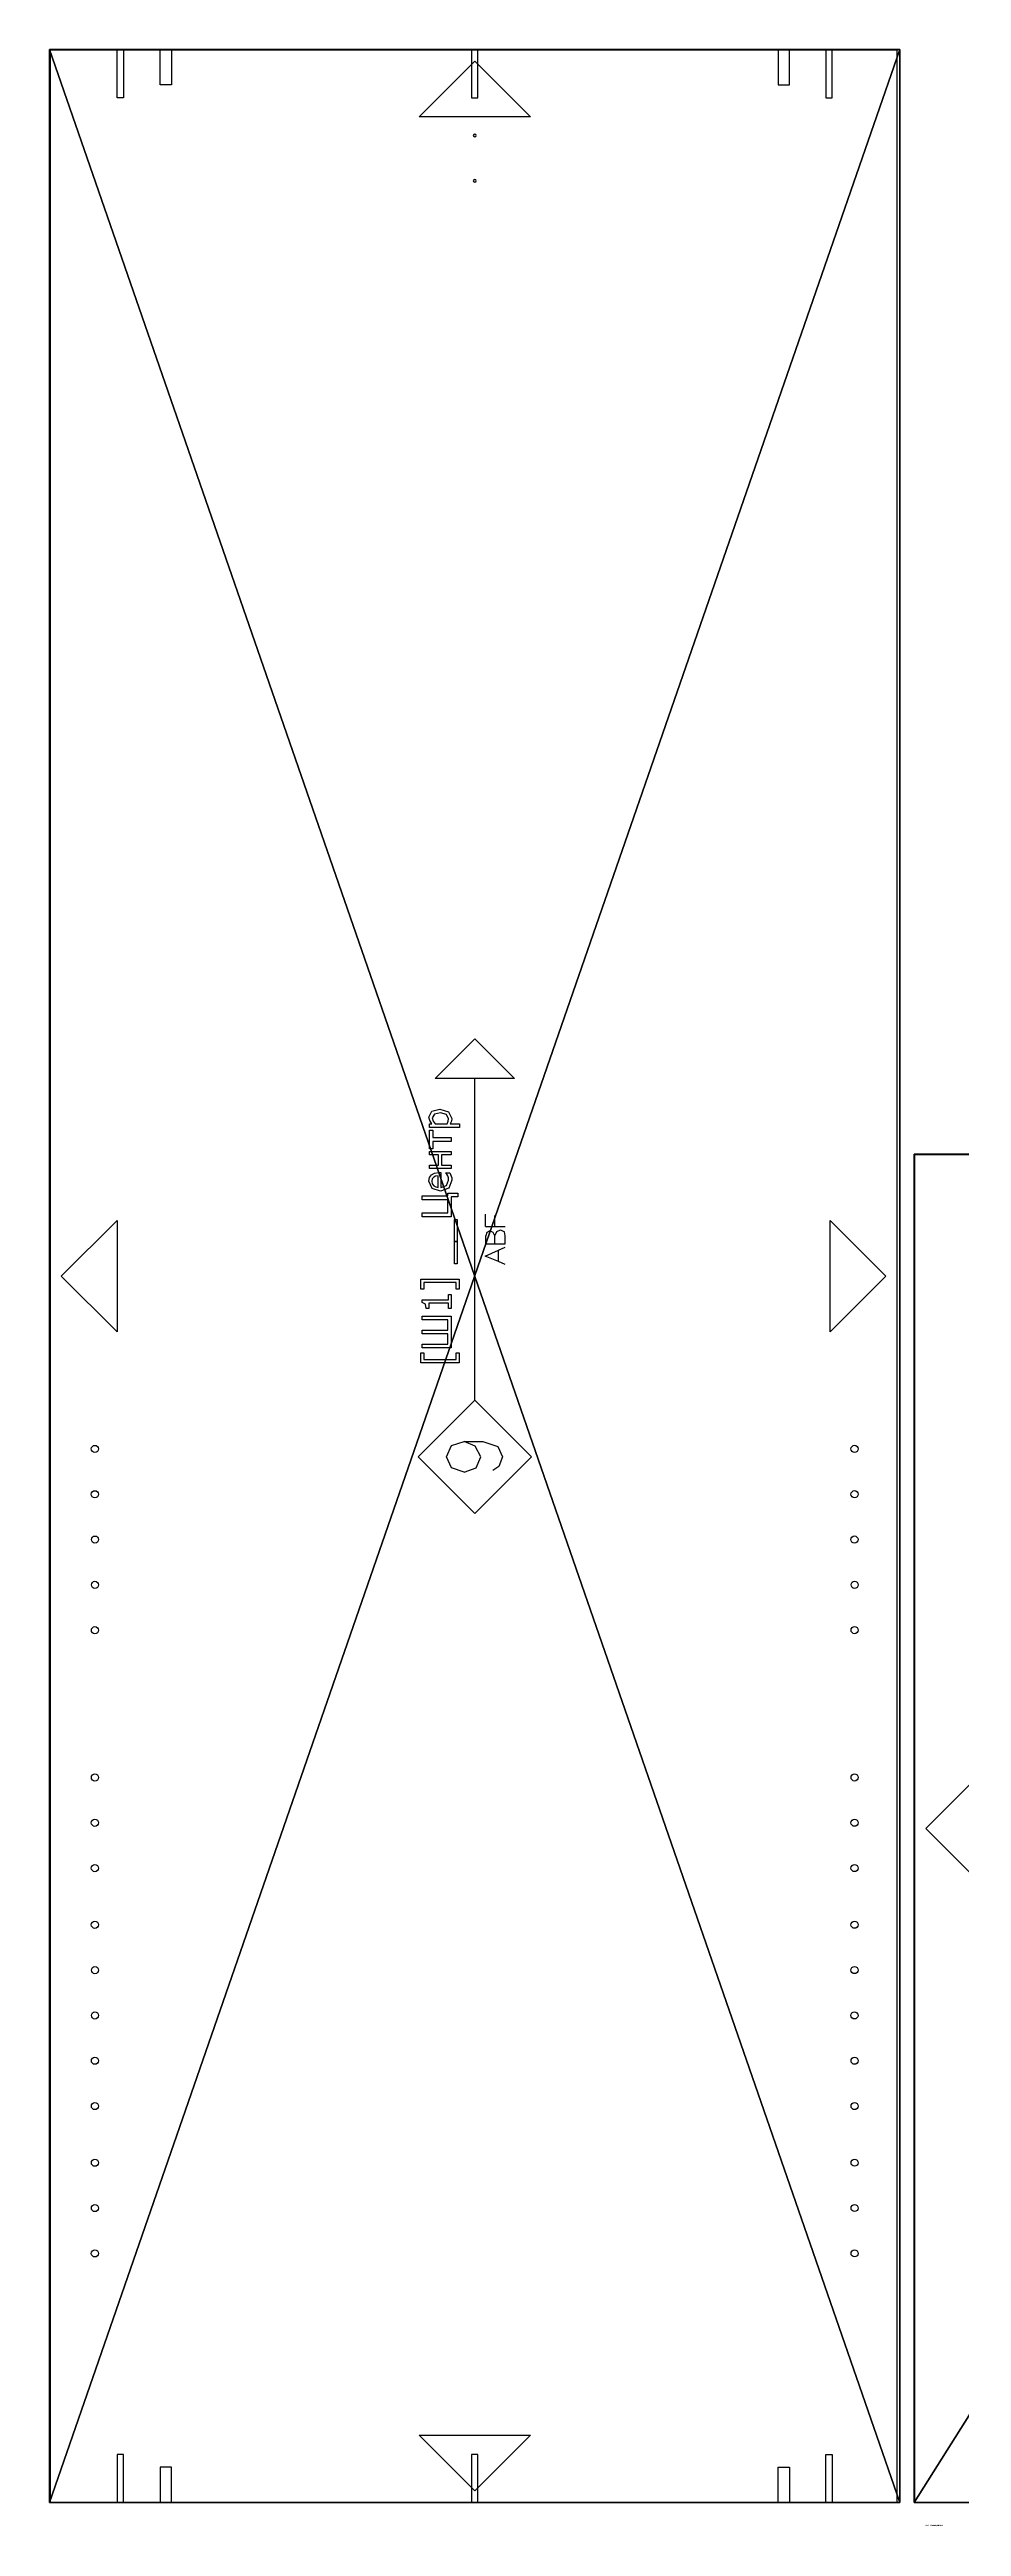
# Model space of a CAD drawing. Header units: millimetres. Extents: x -53597 to 18, y -2458 to 2097.
# Drawn here: x -7786 to -7143, y -17 to 1732 of the extents above; entities that cross this region are included whole.
import ezdxf

# ---------------------------------------------------------------- set-up
doc = ezdxf.new("R2010")
doc.units = ezdxf.units.MM
doc.header["$LTSCALE"] = 25.4
doc.layers.get('0').update_dxf_attribs({"true_color": 0xffffff})
for name, color, linetype, true_color in [('ABF_cuttingLines', 32, 'Continuous', 0xcc6600), ('ABF_D2.0_DEPTH10', 134, 'Continuous', 0x009987), ('ABF_D5.0_DEPTH8', 252, 'Continuous', 0x777799), ('ABF_edgeBanding', 32, 'Continuous', 0xcc5400), ('ABF_Label', 253, 'Continuous', 0x9999cc), ('DSIDE-4.5', 190, 'Continuous', 0x9900ff), ('DSIDE-8', 22, 'Continuous', 0xcc4400), ('Dside4.5', 134, 'Continuous', 0x009987)]:
    doc.layers.add(name, color=color, linetype=linetype, true_color=true_color)

# ---------------------------------------------------------------- blocks, each defined once
blk = doc.blocks.new('Group474#1')
at = {"layer": 'ABF_cuttingLines', "color": 0}
blk.add_polyline3d([(-617.6, -950.1, 0), (-20, -950.1, 0), (-20, 1.1, 0), (-617.6, 1.1, 0), (-617.6, -950.1, 0)], close=True, dxfattribs=at)
blk = doc.blocks.new('Group475#1')
at = {"layer": 'ABF_edgeBanding', "color": 0}
for points in [[(-318, -6.8, 0), (-278.7, -46.1, 0), (-357.3, -46.1, 0), (-318, -6.8, 0)], [(-609.7, -474.5, 0), (-570.4, -435.2, 0), (-570.4, -513.8, 0), (-609.7, -474.5, 0)], [(-27.9, -474.5, 0), (-67.2, -513.8, 0), (-67.2, -435.2, 0), (-27.9, -474.5, 0)], [(-318, -942.2, 0), (-357.3, -902.9, 0), (-278.7, -902.9, 0), (-318, -942.2, 0)]]:
    blk.add_polyline3d(points, close=True, dxfattribs=at)
blk = doc.blocks.new('___#7')
at = {"color": 0}
for p, q in [((-618, 1.5), (-618, -950.5)), ((-18, 1.5), (-618, 1.5)), ((-618, 1.5, 18), (-618, -950.5, 18)), ((-18, 1.5, 18), (-618, 1.5, 18)), ((-618, 1.5), (-618, -950.5)), ((-618, 1.5, 18), (-618, -950.5, 18)), ((-618, 1.5), (-618, 1.5, 18)), ((-18, 1.5), (-618, 1.5)), ((-618, 1.5), (-618, 1.5, 18)), ((-18, 1.5, 18), (-618, 1.5, 18)), ((-618, -950.5), (-18, -950.5)), ((-618, -950.5, 18), (-18, -950.5, 18)), ((-618, -950.5), (-618, -950.5, 18)), ((-618, -950.5), (-18, -950.5)), ((-618, -950.5, 18), (-18, -950.5, 18)), ((-618, -950.5), (-618, -950.5, 18))]:
    blk.add_line(p, q, dxfattribs=at)
at = {"layer": 'ABF_cuttingLines', "color": 0}
ref = blk.add_blockref('Group474#1', (0, 0, 18), dxfattribs=at)
ref.add_attrib('Skp_GroupInstanceName', '_ABF_cuttingLines', (0, 0), dxfattribs={"layer": '0', "height": 1})
at = {"layer": 'ABF_edgeBanding', "color": 0}
ref = blk.add_blockref('Group475#1', (0, 0, 18), dxfattribs=at)
ref.add_attrib('Skp_GroupInstanceName', '_ABF_edgeBanding', (0, 0), dxfattribs={"layer": '0', "height": 1})
at = {"color": 0}
mesh = blk.add_polyface(dxfattribs=at)
corners = [(-18, 1.5), (-618, -950.5), (-618, 1.5), (-18, -950.5)]
mesh.append_faces([[corners[k] for k in face] for face in [(0, 1, 2), (1, 0, 3)]], dxfattribs={"vtx0": -1, "color": 0})
at = {"color": 7, "true_color": 0xffffff}
mesh = blk.add_polyface(dxfattribs=at)
corners = [(-618, -950.5, 18), (-18, 1.5, 18), (-618, 1.5, 18), (-18, -950.5, 18)]
mesh.append_faces([[corners[k] for k in face] for face in [(0, 1, 2), (1, 0, 3)]], dxfattribs={"vtx0": -1, "color": 7})
at = {"color": 0}
mesh = blk.add_polyface(dxfattribs=at)
corners = [(-618, 1.5, 18), (-618, -950.5), (-618, -950.5, 18), (-618, 1.5)]
mesh.append_faces([[corners[k] for k in face] for face in [(0, 1, 2), (1, 0, 3)]], dxfattribs={"vtx0": -1, "color": 0})
mesh = blk.add_polyface(dxfattribs=at)
corners = [(-618, 1.5, 18), (-18, 1.5), (-618, 1.5), (-18, 1.5, 18)]
mesh.append_faces([[corners[k] for k in face] for face in [(0, 1, 2), (1, 0, 3)]], dxfattribs={"vtx0": -1, "color": 0})
mesh = blk.add_polyface(dxfattribs=at)
corners = [(-18, -950.5), (-618, -950.5, 18), (-618, -950.5), (-18, -950.5, 18)]
mesh.append_faces([[corners[k] for k in face] for face in [(0, 1, 2), (1, 0, 3)]], dxfattribs={"vtx0": -1, "color": 0})
blk = doc.blocks.new('Group528#1')
at = {"layer": 'DSIDE-4.5', "color": 0, "extrusion": (0, 1, 3.49763e-16)}
blk.add_circle((0, -9), 2.25, dxfattribs=at)
at = {"layer": 'DSIDE-8', "color": 0, "extrusion": (0, 1, 3.49763e-16)}
blk.add_circle((32, -9), 4, dxfattribs=at)
blk = doc.blocks.new('Group529#1')
at = {"layer": 'DSIDE-4.5', "color": 0}
blk.add_polyline3d([(-2.25, 0, 0), (-2.25, 34, 0), (2.25, 34, 0), (2.25, 0, 0), (-2.25, 0, 0)], close=True, dxfattribs=at)
at = {"layer": 'DSIDE-8', "color": 0}
blk.add_polyline3d([(-36, 0, 0), (-36, 25, 0), (-28, 25, 0), (-28, 0, 0), (-36, 0, 0)], close=True, dxfattribs=at)
blk = doc.blocks.new('Group532#1')
at = {"layer": 'DSIDE-4.5', "color": 0, "extrusion": (0, 1, 3.49763e-16)}
blk.add_circle((0, -9), 2.25, dxfattribs=at)
at = {"layer": 'DSIDE-8', "color": 0, "extrusion": (0, 1, 3.49763e-16)}
blk.add_circle((-32, -9), 4, dxfattribs=at)
blk = doc.blocks.new('Group533#1')
at = {"layer": 'DSIDE-4.5', "color": 0}
blk.add_polyline3d([(2.25, 0, 0), (2.25, 34, 0), (-2.25, 34, 0), (-2.25, 0, 0), (2.25, 0, 0)], close=True, dxfattribs=at)
at = {"layer": 'DSIDE-8', "color": 0}
blk.add_polyline3d([(36, 0, 0), (36, 25, 0), (28, 25, 0), (28, 0, 0), (36, 0, 0)], close=True, dxfattribs=at)
blk = doc.blocks.new('Group536#1')
at = {"layer": 'DSIDE-4.5', "color": 0, "extrusion": (1.50398e-16, -1, -5.39341e-16)}
blk.add_circle((0, -9), 2.25, dxfattribs=at)
at = {"layer": 'DSIDE-8', "color": 0, "extrusion": (1.50398e-16, -1, -5.39341e-16)}
blk.add_circle((-32, -9), 4, dxfattribs=at)
blk = doc.blocks.new('Group537#1')
at = {"layer": 'DSIDE-4.5', "color": 0}
blk.add_polyline3d([(-2.25, 0, 0), (-2.25, -34, 0), (2.25, -34, 0), (2.25, 0, 0), (-2.25, 0, 0)], close=True, dxfattribs=at)
at = {"layer": 'DSIDE-8', "color": 0}
blk.add_polyline3d([(-36, 0, 0), (-36, -25, 0), (-28, -25, 0), (-28, 0, 0), (-36, 0, 0)], close=True, dxfattribs=at)
blk = doc.blocks.new('Group540#1')
at = {"layer": 'DSIDE-4.5', "color": 0, "extrusion": (1.50398e-16, -1, -5.39341e-16)}
blk.add_circle((0, -9), 2.25, dxfattribs=at)
at = {"layer": 'DSIDE-8', "color": 0, "extrusion": (1.50398e-16, -1, -5.39341e-16)}
blk.add_circle((32, -9), 4, dxfattribs=at)
blk = doc.blocks.new('Group541#1')
at = {"layer": 'DSIDE-4.5', "color": 0}
blk.add_polyline3d([(2.25, 0, 0), (2.25, -34, 0), (-2.25, -34, 0), (-2.25, 0, 0), (2.25, 0, 0)], close=True, dxfattribs=at)
at = {"layer": 'DSIDE-8', "color": 0}
blk.add_polyline3d([(36, 0, 0), (36, -25, 0), (28, -25, 0), (28, 0, 0), (36, 0, 0)], close=True, dxfattribs=at)
blk = doc.blocks.new('Group539#2')
at = {"layer": 'Dside4.5', "color": 0, "extrusion": (0, -1, 0)}
blk.add_circle((0, -9), 2.25, dxfattribs=at)
blk = doc.blocks.new('Group540#2')
at = {"layer": 'Dside4.5', "color": 0}
blk.add_polyline3d([(-2.25, 0, 0), (-2.25, 34, 0), (2.25, 34, 0), (2.25, 0, 0), (-2.25, 0, 0)], close=True, dxfattribs=at)
blk = doc.blocks.new('Group542#1')
at = {"layer": 'Dside4.5', "color": 0, "extrusion": (0, 1, 0)}
blk.add_circle((0, -9), 2.25, dxfattribs=at)
blk = doc.blocks.new('Group543#1')
at = {"layer": 'Dside4.5', "color": 0}
blk.add_polyline3d([(2.25, 0, 0), (2.25, -34, 0), (-2.25, -34, 0), (-2.25, 0, 0), (2.25, 0, 0)], close=True, dxfattribs=at)
blk = doc.blocks.new('Group#61')
at = {"layer": 'ABF_D2.0_DEPTH10', "color": 0, "extrusion": (1, 0, 0)}
blk.add_circle((1, 1), 1, dxfattribs=at)
blk = doc.blocks.new('Group#62')
at = {"layer": 'ABF_D2.0_DEPTH10', "color": 0, "extrusion": (1, 0, 0)}
blk.add_circle((1, 1), 1, dxfattribs=at)
blk = doc.blocks.new('Group#64')
at = {"layer": 'ABF_D2.0_DEPTH10', "color": 0, "extrusion": (1, 0, 0)}
blk.add_circle((1, 1), 1, dxfattribs=at)
blk = doc.blocks.new('Group#65')
at = {"layer": 'ABF_D2.0_DEPTH10', "color": 0, "extrusion": (1, 0, 0)}
blk.add_circle((1, 1), 1, dxfattribs=at)
blk = doc.blocks.new('Group#68')
at = {"layer": 'ABF_D5.0_DEPTH8', "color": 0, "extrusion": (1, 1.48988e-08, 2.29886e-14)}
blk.add_circle((2.5, 2.5, 0), 2.5, dxfattribs=at)
blk = doc.blocks.new('Group#70')
at = {"layer": 'ABF_D5.0_DEPTH8', "color": 0, "extrusion": (1, 1.48988e-08, 2.29886e-14)}
blk.add_circle((2.5, 2.5, 0), 2.5, dxfattribs=at)
blk = doc.blocks.new('Group#74')
at = {"layer": 'ABF_D5.0_DEPTH8', "color": 0, "extrusion": (1, 1.48988e-08, 2.29886e-14)}
blk.add_circle((2.5, 2.5, 0), 2.5, dxfattribs=at)
blk = doc.blocks.new('Group#75')
at = {"layer": 'ABF_D5.0_DEPTH8', "color": 0, "extrusion": (1, 1.48988e-08, 2.29886e-14)}
blk.add_circle((2.5, 2.5, 0), 2.5, dxfattribs=at)
blk = doc.blocks.new('Group#76')
at = {"layer": 'ABF_D5.0_DEPTH8', "color": 0, "extrusion": (1, 1.48988e-08, 2.29886e-14)}
blk.add_circle((2.5, 2.5, 0), 2.5, dxfattribs=at)
blk = doc.blocks.new('Group#77')
at = {"layer": 'ABF_D5.0_DEPTH8', "color": 0, "extrusion": (1, 1.48988e-08, 2.29886e-14)}
blk.add_circle((2.5, 2.5, 0), 2.5, dxfattribs=at)
blk = doc.blocks.new('Group#78')
at = {"layer": 'ABF_D5.0_DEPTH8', "color": 0, "extrusion": (1, 1.48988e-08, 2.29886e-14)}
blk.add_circle((2.5, 2.5, 0), 2.5, dxfattribs=at)
blk = doc.blocks.new('Group#79')
at = {"layer": 'ABF_D5.0_DEPTH8', "color": 0, "extrusion": (1, 1.48988e-08, 2.29886e-14)}
blk.add_circle((2.5, 2.5, 0), 2.5, dxfattribs=at)
blk = doc.blocks.new('Group#82')
at = {"layer": 'ABF_D5.0_DEPTH8', "color": 0, "extrusion": (1, 1.48988e-08, 2.29886e-14)}
blk.add_circle((2.5, 2.5, 0), 2.5, dxfattribs=at)
blk = doc.blocks.new('Group#84')
at = {"layer": 'ABF_D5.0_DEPTH8', "color": 0, "extrusion": (1, 1.48988e-08, 2.29886e-14)}
blk.add_circle((2.5, 2.5, 0), 2.5, dxfattribs=at)
blk = doc.blocks.new('Group#38')
at = {"layer": 'ABF_D5.0_DEPTH8', "color": 0, "extrusion": (1, 1.48988e-08, 2.29886e-14)}
blk.add_circle((2.5, 2.5, 0), 2.5, dxfattribs=at)
blk = doc.blocks.new('Group#41')
at = {"layer": 'ABF_D5.0_DEPTH8', "color": 0, "extrusion": (1, 1.48988e-08, 2.29886e-14)}
blk.add_circle((2.5, 2.5, 0), 2.5, dxfattribs=at)
blk = doc.blocks.new('Group#46')
at = {"layer": 'ABF_D5.0_DEPTH8', "color": 0, "extrusion": (1, 1.48988e-08, 2.29886e-14)}
blk.add_circle((2.5, 2.5, 0), 2.5, dxfattribs=at)
blk = doc.blocks.new('Group#47')
at = {"layer": 'ABF_D5.0_DEPTH8', "color": 0, "extrusion": (1, 1.48988e-08, 2.29886e-14)}
blk.add_circle((2.5, 2.5, 0), 2.5, dxfattribs=at)
blk = doc.blocks.new('Group#50')
at = {"layer": 'ABF_D5.0_DEPTH8', "color": 0, "extrusion": (1, 1.48988e-08, 2.29886e-14)}
blk.add_circle((2.5, 2.5, 0), 2.5, dxfattribs=at)
blk = doc.blocks.new('Group#54')
at = {"layer": 'ABF_D5.0_DEPTH8', "color": 0, "extrusion": (1, 1.48988e-08, 2.29886e-14)}
blk.add_circle((2.5, 2.5, 0), 2.5, dxfattribs=at)
blk = doc.blocks.new('Group#60')
at = {"layer": 'ABF_D5.0_DEPTH8', "color": 0, "extrusion": (1, 1.48988e-08, 2.29886e-14)}
blk.add_circle((2.5, 2.5, 0), 2.5, dxfattribs=at)
blk = doc.blocks.new('Group#69')
at = {"layer": 'ABF_D5.0_DEPTH8', "color": 0, "extrusion": (1, 1.48988e-08, 2.29886e-14)}
blk.add_circle((2.5, 2.5, 0), 2.5, dxfattribs=at)
blk = doc.blocks.new('Group#73')
at = {"layer": 'ABF_D5.0_DEPTH8', "color": 0, "extrusion": (1, 1.48988e-08, 2.29886e-14)}
blk.add_circle((2.5, 2.5, 0), 2.5, dxfattribs=at)
blk = doc.blocks.new('Group#86')
at = {"layer": 'ABF_D5.0_DEPTH8', "color": 0, "extrusion": (1, 1.48988e-08, 2.29886e-14)}
blk.add_circle((2.5, 2.5, 0), 2.5, dxfattribs=at)
blk = doc.blocks.new('Group#103')
at = {"layer": 'ABF_D5.0_DEPTH8', "color": 0, "extrusion": (1, 1.48988e-08, 2.29886e-14)}
blk.add_circle((2.5, 2.5, 0), 2.5, dxfattribs=at)
blk = doc.blocks.new('Group#104')
at = {"layer": 'ABF_D5.0_DEPTH8', "color": 0, "extrusion": (1, 1.48988e-08, 2.29886e-14)}
blk.add_circle((2.5, 2.5, 0), 2.5, dxfattribs=at)
blk = doc.blocks.new('Group#112')
at = {"layer": 'ABF_D5.0_DEPTH8', "color": 0, "extrusion": (1, 1.48988e-08, 2.29886e-14)}
blk.add_circle((2.5, 2.5, 0), 2.5, dxfattribs=at)
blk = doc.blocks.new('Group#113')
at = {"layer": 'ABF_D5.0_DEPTH8', "color": 0, "extrusion": (1, 1.48988e-08, 2.29886e-14)}
blk.add_circle((2.5, 2.5, 0), 2.5, dxfattribs=at)
blk = doc.blocks.new('Group#114')
at = {"layer": 'ABF_D5.0_DEPTH8', "color": 0, "extrusion": (1, 1.48988e-08, 2.29886e-14)}
blk.add_circle((2.5, 2.5, 0), 2.5, dxfattribs=at)
blk = doc.blocks.new('Group#115')
at = {"layer": 'ABF_D5.0_DEPTH8', "color": 0, "extrusion": (1, 1.48988e-08, 2.29886e-14)}
blk.add_circle((2.5, 2.5, 0), 2.5, dxfattribs=at)
blk = doc.blocks.new('Group#16')
at = {"layer": 'ABF_D5.0_DEPTH8', "color": 0, "extrusion": (1, 1.48988e-08, 2.29886e-14)}
blk.add_circle((2.5, 2.5, 0), 2.5, dxfattribs=at)
blk = doc.blocks.new('Group#18')
at = {"layer": 'ABF_D5.0_DEPTH8', "color": 0, "extrusion": (1, 1.48988e-08, 2.29886e-14)}
blk.add_circle((2.5, 2.5, 0), 2.5, dxfattribs=at)
blk = doc.blocks.new('Group#25')
at = {"layer": 'ABF_D5.0_DEPTH8', "color": 0, "extrusion": (1, 1.48988e-08, 2.29886e-14)}
blk.add_circle((2.5, 2.5, 0), 2.5, dxfattribs=at)
blk = doc.blocks.new('Group#31')
at = {"layer": 'ABF_D5.0_DEPTH8', "color": 0, "extrusion": (1, 1.48988e-08, 2.29886e-14)}
blk.add_circle((2.5, 2.5, 0), 2.5, dxfattribs=at)
blk = doc.blocks.new('Group#32')
at = {"layer": 'ABF_D5.0_DEPTH8', "color": 0, "extrusion": (1, 1.48988e-08, 2.29886e-14)}
blk.add_circle((2.5, 2.5, 0), 2.5, dxfattribs=at)
blk = doc.blocks.new('Group#63')
at = {"layer": 'ABF_D5.0_DEPTH8', "color": 0, "extrusion": (1, 1.48988e-08, 2.29886e-14)}
blk.add_circle((2.5, 2.5, 0), 2.5, dxfattribs=at)
blk = doc.blocks.new('Group442#1')
at = {"layer": 'ABF_Label', "color": 0}
for p, q in [((-38.9, 7), (-38.9, 24.1)), ((-38.9, 24.1), (-34.4, 24.1)), ((-34.4, 22.8), (-37.4, 22.8)), ((-37.4, 22.8), (-37.4, 8.3)), ((-34.4, 24.1), (-34.4, 22.8)), ((-32.2, 10.5), (-32.2, 23.5)), ((-32.2, 23.5), (-30.5, 23.5)), ((-30.5, 23.5), (-30.5, 12)), ((-25.9, 12), (-25.9, 23.5)), ((-25.9, 23.5), (-24.2, 23.5)), ((-24.2, 23.5), (-24.2, 12)), ((-19.6, 12), (-19.6, 23.5)), ((-19.6, 23.5), (-17.9, 23.5)), ((-17.9, 23.5), (-17.9, 10.5)), ((-12.6, 22.1), (-11.9, 23.6)), ((-11.9, 23.6), (-10.6, 23.6)), ((-10.6, 23.6), (-10.6, 11.8)), ((-5.9, 22.8), (-5.9, 24.1)), ((-5.9, 24.1), (-1.4, 24.1)), ((-2.9, 22.8), (-5.9, 22.8)), ((-2.9, 8.3), (-2.9, 22.8)), ((-1.4, 24.1), (-1.4, 7)), ((26.6, 10.5), (26.6, 23.5)), ((26.6, 23.5), (28.3, 23.5)), ((28.3, 23.5), (28.3, 12)), ((34.2, 12), (34.2, 23.5)), ((34.2, 23.5), (36, 23.5)), ((36, 23.5), (36, 12)), ((-85.9, 10.4), (-81.1, 12.7)), ((-81.1, 12.7), (-76, 10.4)), ((-30.5, 12), (-25.9, 12)), ((-24.2, 12), (-19.6, 12)), ((-14.6, 21.7), (-12.6, 22.1)), ((-14.6, 20.5), (-14.6, 21.7)), ((-12.2, 20.5), (-14.6, 20.5)), ((-14.6, 10.5), (-14.6, 11.8)), ((-14.6, 11.8), (-12.2, 11.8)), ((-12.2, 11.8), (-12.2, 20.5)), ((-10.6, 11.8), (-8.3, 11.8)), ((-8.3, 11.8), (-8.3, 10.5)), ((28.3, 12), (34.2, 12)), ((36, 12), (37.2, 12)), ((37.2, 12), (37.2, 7.5)), ((38.1, 15.3), (39.3, 19.1)), ((39.4, 11.6), (38.1, 15.3)), ((39.3, 19.1), (42.6, 20.5)), ((43, 10.2), (39.4, 11.6)), ((40, 17.5), (39.7, 16.4)), ((39.7, 16.4), (44.9, 16.4)), ((46.5, 15.2), (39.7, 15.2)), ((39.7, 15.2), (40.6, 12.6)), ((40.5, 18.4), (40, 17.5)), ((41.4, 19), (40.5, 18.4)), ((40.6, 12.6), (43, 11.7)), ((42.5, 19.2), (41.4, 19)), ((43.6, 19), (42.5, 19.2)), ((42.6, 20.5), (44.2, 20.3)), ((43, 11.7), (44, 11.8)), ((44.3, 18.4), (43.6, 19)), ((44, 11.8), (45, 12.1)), ((44.2, 20.3), (45.4, 19.4)), ((44.8, 17.6), (44.3, 18.4)), ((44.9, 16.4), (44.8, 17.6)), ((45, 12.1), (45.7, 12.5)), ((45.4, 19.4), (46.2, 18.1)), ((45.7, 12.5), (46.2, 12.9)), ((46.2, 18.1), (46.5, 16.1)), ((46.2, 12.9), (46.3, 12.9)), ((46.3, 12.9), (46.3, 11.1)), ((46.5, 16.1), (46.5, 15.2)), ((48.2, 10.5), (48.2, 20.2)), ((48.2, 20.2), (49.8, 20.2)), ((49.8, 20.2), (49.8, 16.3)), ((49.8, 16.3), (54.3, 16.3)), ((54.3, 14.9), (49.8, 14.9)), ((49.8, 14.9), (49.8, 10.5)), ((54.3, 16.3), (54.3, 20.2)), ((54.3, 20.2), (55.9, 20.2)), ((54.3, 10.5), (54.3, 14.9)), ((55.9, 20.2), (55.9, 10.5)), ((57.1, 18.8), (57.1, 20.2)), ((57.1, 20.2), (65.4, 20.2)), ((60.4, 18.8), (57.1, 18.8)), ((60.4, 10.5), (60.4, 18.8)), ((65.4, 18.8), (62.1, 18.8)), ((62.1, 18.8), (62.1, 10.5)), ((65.4, 20.2), (65.4, 18.8)), ((66.6, 6.9), (66.6, 20.2)), ((66.6, 20.2), (68.3, 20.2)), ((68.3, 20.2), (68.3, 19.2)), ((68.3, 19.2), (69.7, 20.1)), ((69.5, 18.6), (68.3, 17.8)), ((68.3, 17.8), (68.3, 12.3)), ((68.3, 12.3), (69.4, 11.9)), ((69.4, 11.9), (70.5, 11.8)), ((70.9, 19), (69.5, 18.6)), ((69.7, 20.1), (71.3, 20.5)), ((70.5, 11.8), (72.4, 12.7)), ((73.7, 11.7), (70.7, 10.3)), ((72.6, 18), (70.9, 19)), ((71.3, 20.5), (73.9, 19.2)), ((72.4, 12.7), (73.2, 15.4)), ((73.2, 15.4), (72.6, 18)), ((74.9, 15.6), (73.7, 11.7)), ((73.9, 19.2), (74.9, 15.6)), ((-87.9, 4.8), (-85.9, 10.4)), ((-87.9, 4.8), (-85.9, -0.7)), ((-76.3, -0.2), (-74.1, 4.8)), ((-76, 10.4), (-74.1, 4.8)), ((-74.1, 4.8), (-74.1, -3.6)), ((-55.6, 0), (88.6, 0)), ((-34.4, 7), (-38.9, 7)), ((-37.4, 8.3), (-34.4, 8.3)), ((-34.4, 8.3), (-34.4, 7)), ((-17.9, 10.5), (-32.2, 10.5)), ((-8.3, 10.5), (-14.6, 10.5)), ((-5.9, 7), (-5.9, 8.3)), ((-5.9, 8.3), (-2.9, 8.3)), ((-1.4, 7), (-5.9, 7)), ((5.5, 7.8), (5.5, 9)), ((5.5, 9), (15.3, 9)), ((15.3, 7.8), (5.5, 7.8)), ((15.3, 9), (15.6, 9)), ((15.3, 7.8), (15.3, 9)), ((15.3, 9), (25.4, 9)), ((15.6, 7.8), (15.3, 7.8)), ((25.4, 7.8), (15.3, 7.8)), ((15.6, 9), (15.6, 7.8)), ((25.4, 9), (25.4, 7.8)), ((35.5, 10.5), (26.6, 10.5)), ((35.5, 7.5), (35.5, 10.5)), ((37.2, 7.5), (35.5, 7.5)), ((44, 10.3), (43, 10.2)), ((44.8, 10.5), (44, 10.3)), ((45.6, 10.8), (44.8, 10.5)), ((46.3, 11.1), (45.6, 10.8)), ((49.8, 10.5), (48.2, 10.5)), ((55.9, 10.5), (54.3, 10.5)), ((62.1, 10.5), (60.4, 10.5)), ((68.3, 6.9), (66.6, 6.9)), ((69.4, 10.4), (68.3, 11)), ((68.3, 11), (68.3, 6.9)), ((70.7, 10.3), (69.4, 10.4)), ((-85.4, -10.8), (-87.1, -8.1)), ((-85.9, -0.7), (-81.1, -2.7)), ((-81.1, -12.4), (-85.4, -10.8)), ((-81.1, -2.7), (-76.3, -0.2)), ((-76.4, -10.3), (-81.1, -12.4)), ((-74.1, -3.6), (-76.4, -10.3)), ((5.2, -13.7), (6.5, -10.6)), ((6.5, -10.6), (8.9, -4.6)), ((6.5, -10.6), (11.6, -10.6)), ((8.9, -4.6), (11.6, -10.6)), ((11.6, -10.6), (13, -13.7)), ((14.5, -4.9), (18, -4.9)), ((14.5, -4.9), (14.5, -9)), ((14.5, -9), (14.5, -13.7)), ((14.5, -9), (18, -9)), ((19.5, -5.4), (18, -4.9)), ((18, -9), (19.6, -8.3)), ((18, -9), (20, -9.9)), ((20.3, -6.8), (19.5, -5.4)), ((19.6, -8.3), (20.3, -6.8)), ((20, -9.9), (20.7, -11.6)), ((22.3, -4.8), (22.3, -9)), ((22.3, -4.8), (27.8, -4.8)), ((22.3, -9), (27.1, -9)), ((22.3, -9), (22.3, -13.7)), ((14.5, -13.7), (18, -13.7)), ((18, -13.7), (19.8, -13.4)), ((20.7, -11.6), (19.8, -13.4))]:
    blk.add_line(p, q, dxfattribs=at)
for points in [[(-55.6, 0, 0), (-81, -25.4, 0), (-106.4, 0, 0), (-81, 25.4, 0), (-55.6, 0, 0)], [(88.6, 17.8, 0), (106.4, 0, 0), (88.6, -17.8, 0), (88.6, 17.8, 0)]]:
    blk.add_polyline3d(points, close=True, dxfattribs=at)
blk = doc.blocks.new('Group476#1')
at = {"layer": 'ABF_cuttingLines', "color": 0}
blk.add_polyline3d([(-617.6, 1748.1, 0), (-617.6, 16.9, 0), (-20, 16.9, 0), (-20, 1748.1, 0), (-617.6, 1748.1, 0)], close=True, dxfattribs=at)
blk = doc.blocks.new('Group477#1')
at = {"layer": 'ABF_edgeBanding', "color": 0}
for points in [[(-318, 1740.2, 0), (-278.7, 1700.9, 0), (-357.3, 1700.9, 0), (-318, 1740.2, 0)], [(-609.7, 882.5, 0), (-570.4, 921.8, 0), (-570.4, 843.2, 0), (-609.7, 882.5, 0)], [(-27.9, 882.5, 0), (-67.2, 843.2, 0), (-67.2, 921.8, 0), (-27.9, 882.5, 0)], [(-318, 24.8, 0), (-357.3, 64.1, 0), (-278.7, 64.1, 0), (-318, 24.8, 0)]]:
    blk.add_polyline3d(points, close=True, dxfattribs=at)
blk = doc.blocks.new('___#13')
at = {"color": 0}
for p, q in [((-618, 1748.5, 18), (-18, 1748.5, 18)), ((-618, 16.5, 18), (-618, 1748.5, 18)), ((-618, 1748.5), (-18, 1748.5)), ((-618, 16.5), (-618, 1748.5)), ((-618, 1748.5, 18), (-18, 1748.5, 18)), ((-618, 1748.5), (-18, 1748.5)), ((-618, 1748.5, 18), (-618, 1748.5)), ((-618, 16.5, 18), (-618, 1748.5, 18)), ((-618, 1748.5, 18), (-618, 1748.5)), ((-618, 16.5), (-618, 1748.5)), ((-18, 1748.5, 18), (-18, 16.5, 18)), ((-18, 1748.5), (-18, 16.5)), ((-18, 1748.5, 18), (-18, 1748.5)), ((-18, 1748.5, 18), (-18, 16.5, 18)), ((-18, 1748.5), (-18, 16.5)), ((-18, 1748.5, 18), (-18, 1748.5)), ((-18, 16.5, 18), (-618, 16.5, 18)), ((-18, 16.5), (-618, 16.5)), ((-18, 16.5, 18), (-618, 16.5, 18)), ((-618, 16.5, 18), (-618, 16.5)), ((-18, 16.5), (-618, 16.5)), ((-618, 16.5, 18), (-618, 16.5)), ((-18, 16.5, 18), (-18, 16.5)), ((-18, 16.5, 18), (-18, 16.5))]:
    blk.add_line(p, q, dxfattribs=at)
at = {"color": 0, "extrusion": (0, 0, -1)}
ref = blk.add_blockref('Group532#1', (568, 1748.5), dxfattribs=dict(at, rotation=180))
ref.add_attrib('Skp_GroupInstanceName', '_ABF_sideDrill', (0, 0), dxfattribs={"height": 1})
ref = blk.add_blockref('Group533#1', (568, 1748.5), dxfattribs=dict(at, rotation=180))
ref.add_attrib('Skp_GroupInstanceName', '_ABF_sideDrillDepth', (0, 0), dxfattribs={"height": 1})
ref = blk.add_blockref('Group539#2', (318, 1748.5), dxfattribs=dict(at, rotation=180))
ref.add_attrib('Skp_GroupInstanceName', '_ABF_sideDrill', (0, 0), dxfattribs={"height": 1})
ref = blk.add_blockref('Group540#2', (318, 1748.5), dxfattribs=dict(at, rotation=180))
ref.add_attrib('Skp_GroupInstanceName', '_ABF_sideDrillDepth', (0, 0), dxfattribs={"height": 1})
ref = blk.add_blockref('Group528#1', (68, 1748.5), dxfattribs=dict(at, rotation=180))
ref.add_attrib('Skp_GroupInstanceName', '_ABF_sideDrill', (0, 0), dxfattribs={"height": 1})
ref = blk.add_blockref('Group529#1', (68, 1748.5), dxfattribs=dict(at, rotation=180))
ref.add_attrib('Skp_GroupInstanceName', '_ABF_sideDrillDepth', (0, 0), dxfattribs={"height": 1})
at = {"color": 0, "extrusion": (0, 1, 3.49763e-16)}
ref = blk.add_blockref('Group#61', (317, 0, 1686.8), dxfattribs=dict(at, rotation=270))
ref.add_attrib('Skp_GroupInstanceName', 'ABF_Hole', (0, 0), dxfattribs={"height": 1})
at = {"color": 0, "extrusion": (0, -1, -3.49763e-16)}
ref = blk.add_blockref('Group#64', (-317, 18, -1686.8), dxfattribs=dict(at, zscale=-1, rotation=90))
ref.add_attrib('Skp_GroupInstanceName', 'ABF_Hole', (0, 0), dxfattribs={"height": 1})
at = {"color": 0, "extrusion": (0, 1, 3.49763e-16)}
ref = blk.add_blockref('Group#62', (317, 0, 1654.8), dxfattribs=dict(at, rotation=270))
ref.add_attrib('Skp_GroupInstanceName', 'ABF_Hole', (0, 0), dxfattribs={"height": 1})
at = {"color": 0, "extrusion": (0, -1, -3.49763e-16)}
ref = blk.add_blockref('Group#65', (-317, 18, -1654.8), dxfattribs=dict(at, zscale=-1, rotation=90))
ref.add_attrib('Skp_GroupInstanceName', 'ABF_Hole', (0, 0), dxfattribs={"height": 1})
at = {"color": 0, "extrusion": (-0.009842, -0.999952, -9.26882e-13)}
ref = blk.add_blockref('Group#76', (-596, 18, -752.2), dxfattribs=dict(at, zscale=-1, rotation=269.9999991284582))
ref.add_attrib('Skp_GroupInstanceName', 'ABF_Hole', (0, 0), dxfattribs={"height": 1})
ref = blk.add_blockref('Group#75', (-60, 18, -757.5), dxfattribs=dict(at, zscale=-1, rotation=269.9999991284582))
ref.add_attrib('Skp_GroupInstanceName', 'ABF_Hole', (0, 0), dxfattribs={"height": 1})
ref = blk.add_blockref('Group#79', (-595.7, 18, -720.2), dxfattribs=dict(at, zscale=-1, rotation=269.9999991284582))
ref.add_attrib('Skp_GroupInstanceName', 'ABF_Hole', (0, 0), dxfattribs={"height": 1})
ref = blk.add_blockref('Group#77', (-59.7, 18, -725.5), dxfattribs=dict(at, zscale=-1, rotation=269.9999991284582))
ref.add_attrib('Skp_GroupInstanceName', 'ABF_Hole', (0, 0), dxfattribs={"height": 1})
ref = blk.add_blockref('Group#68', (-595.3, 18, -688.2), dxfattribs=dict(at, zscale=-1, rotation=269.9999991284582))
ref.add_attrib('Skp_GroupInstanceName', 'ABF_Hole', (0, 0), dxfattribs={"height": 1})
ref = blk.add_blockref('Group#70', (-59.4, 18, -693.5), dxfattribs=dict(at, zscale=-1, rotation=269.9999991284582))
ref.add_attrib('Skp_GroupInstanceName', 'ABF_Hole', (0, 0), dxfattribs={"height": 1})
ref = blk.add_blockref('Group#78', (-595, 18, -656.2), dxfattribs=dict(at, zscale=-1, rotation=269.9999991284582))
ref.add_attrib('Skp_GroupInstanceName', 'ABF_Hole', (0, 0), dxfattribs={"height": 1})
ref = blk.add_blockref('Group#74', (-59, 18, -661.5), dxfattribs=dict(at, zscale=-1, rotation=269.9999991284582))
ref.add_attrib('Skp_GroupInstanceName', 'ABF_Hole', (0, 0), dxfattribs={"height": 1})
ref = blk.add_blockref('Group#84', (-594.7, 18, -624.2), dxfattribs=dict(at, zscale=-1, rotation=269.9999991284582))
ref.add_attrib('Skp_GroupInstanceName', 'ABF_Hole', (0, 0), dxfattribs={"height": 1})
ref = blk.add_blockref('Group#82', (-58.7, 18, -629.5), dxfattribs=dict(at, zscale=-1, rotation=269.9999991284582))
ref.add_attrib('Skp_GroupInstanceName', 'ABF_Hole', (0, 0), dxfattribs={"height": 1})
ref = blk.add_blockref('Group#16', (-593.7, 18, -520.2), dxfattribs=dict(at, zscale=-1, rotation=269.9999991284582))
ref.add_attrib('Skp_GroupInstanceName', 'ABF_Hole', (0, 0), dxfattribs={"height": 1})
ref = blk.add_blockref('Group#18', (-57.7, 18, -525.5), dxfattribs=dict(at, zscale=-1, rotation=269.9999991284582))
ref.add_attrib('Skp_GroupInstanceName', 'ABF_Hole', (0, 0), dxfattribs={"height": 1})
ref = blk.add_blockref('Group#31', (-593.4, 18, -488.2), dxfattribs=dict(at, zscale=-1, rotation=269.9999991284582))
ref.add_attrib('Skp_GroupInstanceName', 'ABF_Hole', (0, 0), dxfattribs={"height": 1})
ref = blk.add_blockref('Group#25', (-57.4, 18, -493.5), dxfattribs=dict(at, zscale=-1, rotation=269.9999991284582))
ref.add_attrib('Skp_GroupInstanceName', 'ABF_Hole', (0, 0), dxfattribs={"height": 1})
ref = blk.add_blockref('Group#63', (-593.1, 18, -456.2), dxfattribs=dict(at, zscale=-1, rotation=269.9999991284582))
ref.add_attrib('Skp_GroupInstanceName', 'ABF_Hole', (0, 0), dxfattribs={"height": 1})
ref = blk.add_blockref('Group#32', (-57.1, 18, -461.5), dxfattribs=dict(at, zscale=-1, rotation=269.9999991284582))
ref.add_attrib('Skp_GroupInstanceName', 'ABF_Hole', (0, 0), dxfattribs={"height": 1})
ref = blk.add_blockref('Group#50', (-592.7, 18, -416.2), dxfattribs=dict(at, zscale=-1, rotation=269.9999991284582))
ref.add_attrib('Skp_GroupInstanceName', 'ABF_Hole', (0, 0), dxfattribs={"height": 1})
ref = blk.add_blockref('Group#47', (-56.7, 18, -421.5), dxfattribs=dict(at, zscale=-1, rotation=269.9999991284582))
ref.add_attrib('Skp_GroupInstanceName', 'ABF_Hole', (0, 0), dxfattribs={"height": 1})
ref = blk.add_blockref('Group#69', (-592.3, 18, -384.2), dxfattribs=dict(at, zscale=-1, rotation=269.9999991284582))
ref.add_attrib('Skp_GroupInstanceName', 'ABF_Hole', (0, 0), dxfattribs={"height": 1})
ref = blk.add_blockref('Group#54', (-56.4, 18, -389.5), dxfattribs=dict(at, zscale=-1, rotation=269.9999991284582))
ref.add_attrib('Skp_GroupInstanceName', 'ABF_Hole', (0, 0), dxfattribs={"height": 1})
ref = blk.add_blockref('Group#38', (-592, 18, -352.2), dxfattribs=dict(at, zscale=-1, rotation=269.9999991284582))
ref.add_attrib('Skp_GroupInstanceName', 'ABF_Hole', (0, 0), dxfattribs={"height": 1})
ref = blk.add_blockref('Group#41', (-56.1, 18, -357.5), dxfattribs=dict(at, zscale=-1, rotation=269.9999991284582))
ref.add_attrib('Skp_GroupInstanceName', 'ABF_Hole', (0, 0), dxfattribs={"height": 1})
ref = blk.add_blockref('Group#60', (-591.7, 18, -320.2), dxfattribs=dict(at, zscale=-1, rotation=269.9999991284582))
ref.add_attrib('Skp_GroupInstanceName', 'ABF_Hole', (0, 0), dxfattribs={"height": 1})
ref = blk.add_blockref('Group#46', (-55.7, 18, -325.5), dxfattribs=dict(at, zscale=-1, rotation=269.9999991284582))
ref.add_attrib('Skp_GroupInstanceName', 'ABF_Hole', (0, 0), dxfattribs={"height": 1})
ref = blk.add_blockref('Group#86', (-591.4, 18, -288.2), dxfattribs=dict(at, zscale=-1, rotation=269.9999991284582))
ref.add_attrib('Skp_GroupInstanceName', 'ABF_Hole', (0, 0), dxfattribs={"height": 1})
ref = blk.add_blockref('Group#73', (-55.4, 18, -293.5), dxfattribs=dict(at, zscale=-1, rotation=269.9999991284582))
ref.add_attrib('Skp_GroupInstanceName', 'ABF_Hole', (0, 0), dxfattribs={"height": 1})
ref = blk.add_blockref('Group#113', (-591, 18, -248.2), dxfattribs=dict(at, zscale=-1, rotation=269.9999991284582))
ref.add_attrib('Skp_GroupInstanceName', 'ABF_Hole', (0, 0), dxfattribs={"height": 1})
ref = blk.add_blockref('Group#112', (-55, 18, -253.5), dxfattribs=dict(at, zscale=-1, rotation=269.9999991284582))
ref.add_attrib('Skp_GroupInstanceName', 'ABF_Hole', (0, 0), dxfattribs={"height": 1})
ref = blk.add_blockref('Group#115', (-590.7, 18, -216.2), dxfattribs=dict(at, zscale=-1, rotation=269.9999991284582))
ref.add_attrib('Skp_GroupInstanceName', 'ABF_Hole', (0, 0), dxfattribs={"height": 1})
ref = blk.add_blockref('Group#114', (-54.7, 18, -221.5), dxfattribs=dict(at, zscale=-1, rotation=269.9999991284582))
ref.add_attrib('Skp_GroupInstanceName', 'ABF_Hole', (0, 0), dxfattribs={"height": 1})
ref = blk.add_blockref('Group#103', (-590.4, 18, -184.2), dxfattribs=dict(at, zscale=-1, rotation=269.9999991284582))
ref.add_attrib('Skp_GroupInstanceName', 'ABF_Hole', (0, 0), dxfattribs={"height": 1})
ref = blk.add_blockref('Group#104', (-54.4, 18, -189.5), dxfattribs=dict(at, zscale=-1, rotation=269.9999991284582))
ref.add_attrib('Skp_GroupInstanceName', 'ABF_Hole', (0, 0), dxfattribs={"height": 1})
at = {"color": 0, "extrusion": (0, 0, -1)}
ref = blk.add_blockref('Group541#1', (568, 16.5), dxfattribs=dict(at, rotation=180))
ref.add_attrib('Skp_GroupInstanceName', '_ABF_sideDrillDepth', (0, 0), dxfattribs={"height": 1})
ref = blk.add_blockref('Group543#1', (318, 16.5), dxfattribs=dict(at, rotation=180))
ref.add_attrib('Skp_GroupInstanceName', '_ABF_sideDrillDepth', (0, 0), dxfattribs={"height": 1})
ref = blk.add_blockref('Group537#1', (68, 16.5), dxfattribs=dict(at, rotation=180))
ref.add_attrib('Skp_GroupInstanceName', '_ABF_sideDrillDepth', (0, 0), dxfattribs={"height": 1})
ref = blk.add_blockref('Group540#1', (568, 16.5), dxfattribs=dict(at, rotation=180))
ref.add_attrib('Skp_GroupInstanceName', '_ABF_sideDrill', (0, 0), dxfattribs={"height": 1})
ref = blk.add_blockref('Group542#1', (318, 16.5), dxfattribs=dict(at, rotation=180))
ref.add_attrib('Skp_GroupInstanceName', '_ABF_sideDrill', (0, 0), dxfattribs={"height": 1})
ref = blk.add_blockref('Group536#1', (68, 16.5), dxfattribs=dict(at, rotation=180))
ref.add_attrib('Skp_GroupInstanceName', '_ABF_sideDrill', (0, 0), dxfattribs={"height": 1})
at = {"layer": 'ABF_cuttingLines', "color": 0}
ref = blk.add_blockref('Group476#1', (0, 0, 18), dxfattribs=at)
ref.add_attrib('Skp_GroupInstanceName', '_ABF_cuttingLines', (0, 0), dxfattribs={"layer": '0', "height": 1})
at = {"layer": 'ABF_edgeBanding', "color": 0}
ref = blk.add_blockref('Group477#1', (0, 0, 18), dxfattribs=at)
ref.add_attrib('Skp_GroupInstanceName', '_ABF_edgeBanding', (0, 0), dxfattribs={"layer": '0', "height": 1})
at = {"layer": 'ABF_Label', "color": 0}
ref = blk.add_blockref('Group442#1', (-318, 882.5, 18), dxfattribs=dict(at, xscale=1.574803149606299, yscale=1.574803149606299, rotation=90))
ref.add_attrib('Skp_GroupInstanceName', '_ABF_Label', (0, 0), dxfattribs={"layer": '0', "height": 1})
at = {"color": 7, "true_color": 0xffffff}
mesh = blk.add_polyface(dxfattribs=at)
corners = [(-18, 16.5, 18), (-618, 1748.5, 18), (-618, 16.5, 18), (-18, 1748.5, 18)]
mesh.append_faces([[corners[k] for k in face] for face in [(0, 1, 2), (1, 0, 3)]], dxfattribs={"vtx0": -1, "color": 7})
at = {"color": 253, "true_color": 0xc1b5a5}
mesh = blk.add_polyface(dxfattribs=at)
corners = [(-18, 1748.5), (-618, 16.5), (-618, 1748.5), (-18, 16.5)]
mesh.append_faces([[corners[k] for k in face] for face in [(0, 1, 2), (1, 0, 3)]], dxfattribs={"vtx0": -1, "color": 253})
at = {"color": 0}
mesh = blk.add_polyface(dxfattribs=at)
corners = [(-618, 1748.5, 18), (-18, 1748.5), (-618, 1748.5), (-18, 1748.5, 18)]
mesh.append_faces([[corners[k] for k in face] for face in [(0, 1, 2), (1, 0, 3)]], dxfattribs={"vtx0": -1, "color": 0})
mesh = blk.add_polyface(dxfattribs=at)
corners = [(-618, 1748.5, 18), (-618, 16.5), (-618, 16.5, 18), (-618, 1748.5)]
mesh.append_faces([[corners[k] for k in face] for face in [(0, 1, 2), (1, 0, 3)]], dxfattribs={"vtx0": -1, "color": 0})
mesh = blk.add_polyface(dxfattribs=at)
corners = [(-18, 16.5), (-18, 1748.5, 18), (-18, 16.5, 18), (-18, 1748.5)]
mesh.append_faces([[corners[k] for k in face] for face in [(0, 1, 2), (1, 0, 3)]], dxfattribs={"vtx0": -1, "color": 0})
mesh = blk.add_polyface(dxfattribs=at)
corners = [(-18, 16.5, 18), (-618, 16.5), (-18, 16.5), (-618, 16.5, 18)]
mesh.append_faces([[corners[k] for k in face] for face in [(0, 1, 2), (1, 0, 3)]], dxfattribs={"vtx0": -1, "color": 0})
blk = doc.blocks.new('_48501___EGGER_W_1000_ST9___2800207018__THICKNESS_18')
at = {"color": 0}
for name, p in [('___#13', (-7168, -16.5)), ('___#7', (-6558, 950.5))]:
    blk.add_blockref(name, p, dxfattribs=at)

msp = doc.modelspace()

# ---------------------------------------------------------------- block references
at = {"color": 0}
msp.add_blockref('_48501___EGGER_W_1000_ST9___2800207018__THICKNESS_18', (0, 0), dxfattribs=at)

doc.saveas('drawing.dxf')
